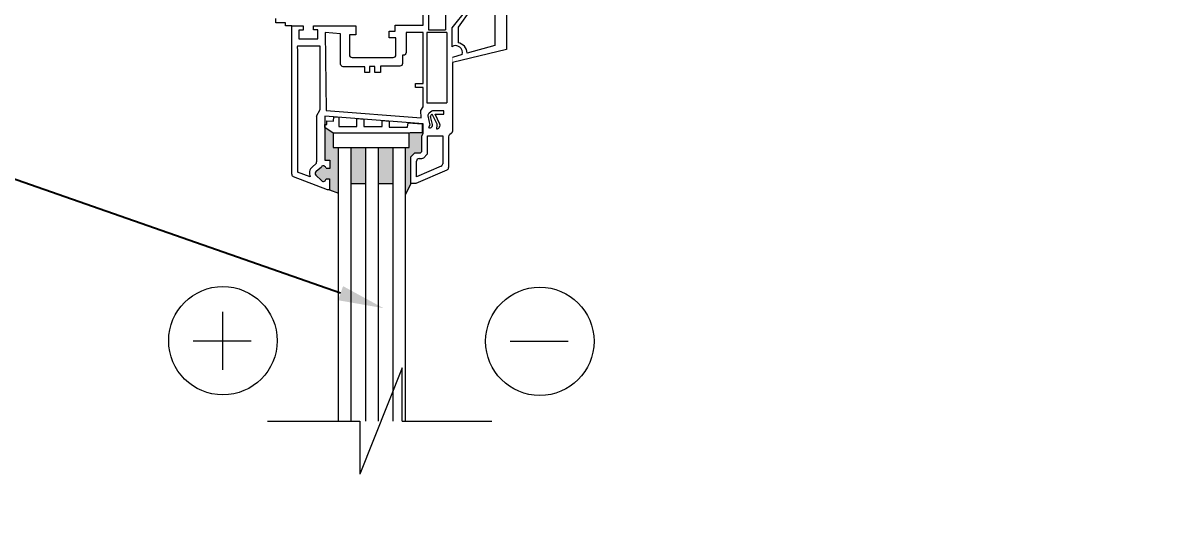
# Model space of a CAD drawing. Header units: millimetres. Extents: x -136099598 to 11807193, y 0 to 779331.
# Drawn here: x 728210 to 734563, y 206553 to 209261 of the extents above; entities that cross this region are included whole.
import ezdxf
from ezdxf import colors
from ezdxf.entities.mleader import LeaderData, LeaderLine
from ezdxf.math import Vec2, Vec3

# ---------------------------------------------------------------- set-up
doc = ezdxf.new("R2010")
doc.units = ezdxf.units.MM
doc.header["$MEASUREMENT"] = 0
doc.layers.get('0').update_dxf_attribs({"color": 250, "lineweight": 9})
for name, color, linetype, lineweight in [('+АР_Размеры', 252, 'Continuous', 9), ('АР_Отметки', 250, 'Continuous', 15), ('АР_Тонкие', 250, 'Continuous', 5)]:
    doc.layers.add(name, color=color, linetype=linetype, lineweight=lineweight)
doc.styles.add('ISOCPEUR', font='isocpeur.ttf', dxfattribs={"width": 0.7})
doc.styles.add('Архитект', font='isocpeur.ttf', dxfattribs={"width": 0.8, "oblique": 8})

# ---------------------------------------------------------------- blocks, each defined once
blk = doc.blocks.new('_DotSmall')
at = {"color": 0, "linetype": 'ByBlock', "const_width": 0.5}
blk.add_lwpolyline([(-0.0625, 0, 1), (0.0625, 0, 1)], format="xyb", close=True, dxfattribs=at)

msp = doc.modelspace()

# ---------------------------------------------------------------- hatches: boundary and pattern name
at = {"lineweight": 15}
h = msp.add_hatch(color=256, dxfattribs=at)
h.paths.add_polyline_path([(729944.487, 208324.727), (729896.386, 208342.971), (729896.386, 208404.055), (729876.399, 208404.055, -0.47861309), (729859.08, 208389.246, -0.15114806), (729851.432, 208393.28), (729820.878, 208423.835, -0.43864899), (729821.768, 208445.342), (729850.816, 208469.944, -0.67214865), (729876.363, 208460.926), (729898.195, 208460.926), (729898.195, 208505.698), (729869.169, 208505.698), (729869.169, 208685.213), (729915.542, 208653.938), (729915.542, 208576.218), (729944.487, 208576.218)])
h.paths.add_polyline_path([(730094.854, 208376.709), (730013.887, 208376.709), (730013.887, 208576.218), (730094.854, 208576.218)])
h.paths.add_polyline_path([(730245.22, 208376.709), (730164.254, 208376.709), (730164.254, 208576.218), (730245.22, 208576.218)])
h.paths.add_polyline_path([(730342.567, 208377.384), (730314.62, 208316.937), (730314.62, 208576.218), (730333.502, 208576.218), (730333.502, 208653.938), (730338.969, 208656.754), (730404.661, 208656.754), (730404.661, 208706.325), (730410.751, 208705.844), (730410.751, 208652.312), (730403.749, 208640.184), (730403.749, 208554.337), (730396.438, 208547.026), (730364.538, 208547.026), (730342.567, 208523.979)])

# ---------------------------------------------------------------- linework, layer by layer
at = {"layer": '+АР_Размеры', "ltscale": 100}
for p, q in [((730295.021, 207361.842), (730061.889, 206777.011)), ((730295.021, 207069.427), (730295.021, 207361.842)), ((729553.903, 207069.427), (730061.889, 207069.427)), ((730061.889, 207069.427), (730061.889, 206777.011)), ((730295.021, 207069.427), (730789.036, 207069.427))]:
    msp.add_line(p, q, dxfattribs=at)
at = {"layer": '+АР_Размеры', "ltscale": 100, "elevation": 0}
for points in [[(729309.046, 207352.405), (729309.046, 207671.547)], [(729145.025, 207511.976), (729464.167, 207511.976)], [(730888.766, 207508.561), (731207.909, 207508.561)]]:
    msp.add_lwpolyline(points, dxfattribs=at)
at = {"layer": '+АР_Размеры', "ltscale": 100}
for centre in [(729309.046, 207511.976), (731052.787, 207508.561)]:
    msp.add_circle(centre, 298.275, dxfattribs=at)
for p, q in [((730869.255, 210246.24), (730869.255, 209114.84)), ((730651.08, 209337.312), (730568.963, 209234.608)), ((730670.95, 209334.66), (730602.733, 209237.922)), ((730805.433, 209334.66), (730805.433, 209138.155)), ((730568.963, 209234.608), (730568.963, 209130.755)), ((730602.733, 209237.922), (730602.733, 209151.873)), ((730869.255, 209114.84), (730572.965, 209043.324)), ((730805.433, 209138.155), (730653.014, 209094.792)), ((730625.641, 209087.004), (730572.948, 209070.881))]:
    msp.add_line(p, q)
at = {"lineweight": 15}
for p, q in [((730411.49, 209249.297), (730411.49, 209336.159)), ((730534.679, 209329.148), (730534.679, 209224.139)), ((729688.18, 208428.709), (729688.18, 209244.969)), ((729688.18, 209244.969), (729750.814, 209244.969)), ((729750.814, 209244.969), (729750.814, 209221.209)), ((729806.695, 209223.577), (729806.695, 209244.969)), ((729806.695, 209244.969), (730040.369, 209244.969)), ((730040.369, 209244.969), (730040.369, 209196.935)), ((730256.113, 209216.51), (730256.113, 209249.297)), ((730256.113, 209249.297), (730411.49, 209249.297)), ((729750.814, 209221.209), (729727.015, 209221.209)), ((729727.015, 209221.209), (729727.015, 209174.858)), ((729727.015, 209174.858), (729830.475, 209174.858)), ((729830.475, 209223.577), (729806.695, 209223.577)), ((729830.475, 209174.858), (729830.475, 209223.577)), ((730040.369, 209196.935), (730004.971, 209196.935)), ((730004.971, 209196.935), (730004.971, 209086.038)), ((730224.112, 209180.442), (730224.112, 209216.51)), ((730224.112, 209216.51), (730256.113, 209216.51)), ((730261.038, 209180.442), (730224.112, 209180.442)), ((730261.038, 209086.038), (730261.038, 209180.442)), ((730541.225, 209209.262), (730541.225, 208821.716)), ((730019.6, 209071.408), (730246.409, 209071.408)), ((730572.965, 209043.324), (730572.965, 208678.383)), ((729824.806, 208748.637), (729824.806, 208496.289)), ((730410.751, 208705.844), (729869.169, 208748.637)), ((729869.169, 208748.637), (729869.169, 208505.698)), ((730410.751, 208652.312), (730410.751, 208705.844)), ((730572.965, 208678.383), (730572.965, 208664.772)), ((730403.749, 208640.184), (730410.751, 208652.312)), ((730403.749, 208554.337), (730403.749, 208640.184)), ((730435.488, 208547.25), (730435.488, 208640.184)), ((730518.714, 208640.184), (730518.714, 208485.867)), ((730550.453, 208634.882), (730550.453, 208465.064)), ((730565.65, 208652.102), (730557.768, 208647.551)), ((730342.567, 208523.979), (730364.538, 208547.026)), ((730364.538, 208547.026), (730396.438, 208547.026)), ((730396.438, 208547.026), (730403.749, 208554.337)), ((730413.87, 208519.571), (730431.204, 208536.905)), ((729801.255, 208469.563), (729819.632, 208485.126)), ((729821.768, 208445.342), (729850.816, 208469.944)), ((729869.169, 208505.698), (729898.195, 208505.698)), ((729898.195, 208505.698), (729898.195, 208460.926)), ((730342.567, 208377.384), (730342.567, 208523.979)), ((730374.307, 208413.441), (730374.307, 208500.658)), ((730509.922, 208472.453), (730374.307, 208413.441)), ((730388.936, 208515.287), (730403.525, 208515.287)), ((729884.305, 208342.971), (729697.541, 208415.061)), ((729789.719, 208413.503), (729719.919, 208440.445)), ((729820.878, 208423.835), (729851.432, 208393.28)), ((729898.195, 208460.926), (729876.405, 208460.926)), ((729876.405, 208403.625), (729876.405, 208404.055)), ((729876.405, 208404.055), (729896.386, 208404.055)), ((729896.386, 208404.055), (729896.386, 208342.971)), ((730541.661, 208451.65), (730370.99, 208377.384)), ((729896.386, 208342.971), (729884.305, 208342.971)), ((729896.386, 208342.971), (729944.487, 208324.727)), ((730013.887, 208376.709), (730094.854, 208376.709)), ((730164.254, 208376.709), (730245.22, 208376.709)), ((730342.567, 208377.384), (730314.62, 208316.937)), ((730370.99, 208377.384), (730342.567, 208377.384))]:
    msp.add_line(p, q, dxfattribs=at)
at = {"const_width": 1.735, "elevation": 0}
msp.add_lwpolyline([(730572.965, 209043.324), (730869.255, 209114.84), (730869.255, 210246.24)], dxfattribs=at)
at = {"lineweight": 15, "elevation": 0}
for points in [[(730534.679, 209329.148), (730440.078, 209329.148), (730440.078, 209224.139), (730534.679, 209224.139)], [(729688.18, 209244.969), (729652.777, 209244.969), (729652.777, 209263.026), (729600.269, 209263.026), (729600.269, 209285.419)], [(730541.225, 209209.262), (730431.534, 209209.262), (730431.534, 208821.716), (730541.225, 208821.716)], [(729915.542, 208653.938), (729869.169, 208685.213), (729869.169, 208702.067), (729881.692, 208702.067), (729881.692, 208721.861), (729917.934, 208721.433), (729919.768, 208744.639), (729946.534, 208742.524), (729946.534, 208690.691), (730045.616, 208690.691), (730045.448, 208734.708)], [(730045.448, 208734.708), (730085.235, 208731.564), (730085.235, 208691.034), (730186.242, 208691.034), (730185.84, 208723.615), (730224.233, 208720.581), (730224.454, 208687.515), (730325.522, 208687.515), (730327.49, 208712.423), (730404.661, 208706.325), (730404.661, 208656.754), (730338.969, 208656.754), (730333.502, 208653.938)], [(730435.488, 208640.184), (730518.714, 208640.184)], [(729944.487, 207068.142), (729944.487, 208576.218)], [(730013.887, 207068.142), (730013.887, 208576.218)], [(730094.854, 207068.142), (730094.854, 208576.218)], [(730164.254, 207068.142), (730164.254, 208576.218)], [(730245.22, 207068.142), (730245.22, 208576.218)], [(730314.62, 207068.142), (730314.62, 208576.218)]]:
    msp.add_lwpolyline(points, dxfattribs=at)
at = {"const_width": 1.735, "elevation": 0}
for points in [[(730650.688, 209336.822), (730568.963, 209234.608), (730568.963, 209130.755, -0.70077343), (730625.641, 209087.004), (730572.948, 209070.879), (730572.965, 209043.324)], [(730805.433, 209334.66), (730805.433, 209138.155), (730653.014, 209094.798, 0.37765764), (730602.733, 209151.873), (730602.733, 209237.922), (730670.95, 209334.66), (730805.433, 209334.66)]]:
    msp.add_lwpolyline(points, format="xyb", dxfattribs=at)
at = {"lineweight": 15, "elevation": 0}
for points in [[(729871.669, 209208.606), (729877.79, 208779.794), (730400.832, 208738.466), (730398.246, 208779.017), (730411.333, 208799.801), (730411.333, 208905.324), (730368.94, 208905.324), (730368.94, 208928.504), (730411.333, 208928.504), (730411.333, 209209.262), (730316.939, 209209.262), (730316.939, 209098.393, -0.41421356), (730302.31, 209083.764), (730296.938, 209083.764), (730296.938, 209038.431, -0.41421356), (730282.309, 209023.802), (730176.955, 209023.802), (730176.955, 208987.838), (730144.955, 208987.838), (730144.955, 209021.405), (730115.366, 209021.405), (730115.366, 208988.637), (730089.777, 208988.637), (730089.777, 209020.606), (730010.58, 209020.606), (729971.539, 209020.606, -0.41421356), (729956.91, 209035.235), (729956.91, 209201.463)], [(730459.347, 208689.421), (730460.268, 208690.769, 0.22062377), (730462.296, 208702.912), (730452.196, 208739.569, -0.20074549), (730453.63, 208750.77), (730459.461, 208760.869), (730485.452, 208706.424, -0.13715433), (730486.807, 208698.664), (730484.822, 208678.849), (730485.231, 208678.808, 0.2948812), (730499.358, 208686.05), (730502.507, 208691.504, 0.24631991), (730503.058, 208705.082), (730477.385, 208759.271), (730524.12, 208759.271), (730524.12, 208777.581), (730466.356, 208777.581, 0.15446254), (730457.939, 208774.918), (730443.429, 208764.711, 0.29504625), (730437.48, 208749.985), (730447.374, 208698.491), (730439.607, 208685.21), (730439.956, 208685.009, 0.39208687)]]:
    msp.add_lwpolyline(points, format="xyb", close=True, dxfattribs=at)
msp.add_lwpolyline([(729824.806, 208748.637), (729844.244, 208784.791), (729844.244, 209133.872), (729719.919, 209133.872, 0.41421356), (729719.919, 209119.243), (729719.919, 208440.445)], format="xyb", dxfattribs=at)
msp.add_lwpolyline([(729915.542, 208576.218), (730333.502, 208576.218), (730333.502, 208653.938), (729915.542, 208653.938)], close=True, dxfattribs=at)
for centre, radius, start, end in [((730589.359, 209098.589), 38.087, 342.291211, 122.3782134), ((730595.48, 209094.798), 57.535, 359.9942675, 82.7577081)]:
    msp.add_arc(centre, radius, start, end)
at = {"lineweight": 15}
for centre, radius, start, end in [((730019.6, 209086.038), 14.629, 180, 270), ((730246.409, 209086.038), 14.629, 270, 0), ((730558.336, 208664.772), 14.629, 300, 0), ((730565.082, 208634.882), 14.629, 120, 180), ((730420.859, 208547.25), 14.629, 315, 0), ((729831.222, 208434.179), 46.369, 130.2615577, 206.4816309), ((729810.177, 208496.289), 14.629, 310.2615577, 0), ((729861.751, 208460.226), 14.629, 3.3703245, 138.3703245), ((730388.936, 208500.658), 14.629, 90, 180), ((730403.525, 208529.916), 14.629, 270, 315), ((730504.085, 208485.867), 14.629, 293.5157665, 0), ((730535.824, 208465.064), 14.629, 293.5157665, 0), ((729702.809, 208428.709), 14.629, 180, 248.8935183), ((729831.222, 208434.179), 14.629, 130.2615577, 225), ((729861.776, 208403.625), 14.629, 225, 0)]:
    msp.add_arc(centre, radius, start, end, dxfattribs=at)

# ---------------------------------------------------------------- leaders
at = {"layer": 'АР_Отметки'}
ml = msp.add_multileader_mtext('Standard', dxfattribs=at)
ml.set_content('Л.2', color=256, style='ISOCPEUR')
ml.set_leader_properties(color=256, linetype='Continuous', lineweight=-1)
ml.set_arrow_properties(name='DOTSMALL')
ml.build(insert=Vec2(0, 0))
ml.multileader.update_dxf_attribs({"has_text_frame": 1, "text_left_attachment_type": 4, "text_right_attachment_type": 4, "dogleg_length": 100, "arrow_head_size": 280.8})
ctx = ml.context
ctx.base_point, ctx.char_height, ctx.arrow_head_size, ctx.landing_gap_size, ctx.plane_origin = Vec3(757009.836, 304935.888), 390, 280.8, 78, Vec3(796377.867, 286803.821)
ctx.left_attachment, ctx.right_attachment = 4, 4
notes = []
notes.append((ctx, [(0, (0, 0, 0), (0, 0), (1, 0), 1, [])]))
ctx.mtext.insert, ctx.mtext.width, ctx.mtext.line_spacing_style, ctx.mtext.flow_direction = Vec3(757087.836, 305455.888), 1330.20737, 2, 5
at = {"layer": 'АР_Тонкие'}
ml = msp.add_multileader_mtext('Standard', dxfattribs=at)
ml.set_content('\\pxqlsm1;Оконный блок из ПВХ профиля армированного (толщина профиля не менее 70 мм). Профиль ламинированный с двух сторон по RAL 7016.', color=256, style='Архитект')
ml.set_leader_properties()
ml.build(insert=Vec2(0, 0))
ml.multileader.update_dxf_attribs({"text_left_attachment_type": 6, "text_right_attachment_type": 6, "dogleg_length": 100, "arrow_head_size": 250})
ctx = ml.context
ctx.base_point, ctx.char_height, ctx.arrow_head_size, ctx.landing_gap_size, ctx.plane_origin, ctx.plane_x_axis = Vec3(726324.791, 209008.315), 250, 250, 25, Vec3(709542.592, 192732.234), Vec3(-1, 0)
ctx.left_attachment, ctx.right_attachment = 6, 6
notes.append((ctx, [(1, (1, 1, 0), (726424.791, 209008.315), (-1, 0), 100, [(0, [(730192.74, 207691.016)], 0, [])])]))
ctx.mtext.insert, ctx.mtext.width, ctx.mtext.defined_height, ctx.mtext.flow_direction = Vec3(721161.683, 209333.315), 5208.75, 325, 5
for ctx, leaders in notes:
    for number, flags, end, landing, length, lines in leaders:
        leader = LeaderData()
        leader.index, (leader.has_last_leader_line, leader.has_dogleg_vector, leader.attachment_direction) = number, flags
        leader.last_leader_point, leader.dogleg_vector, leader.dogleg_length = Vec3(end), Vec3(landing), length
        for number, points, colour, breaks in lines:
            line = LeaderLine()
            line.index, line.vertices, line.color, line.breaks = number, Vec3.list(points), colors.encode_raw_color(colour), breaks
            leader.lines.append(line)
        ctx.leaders.append(leader)

doc.saveas('drawing.dxf')
